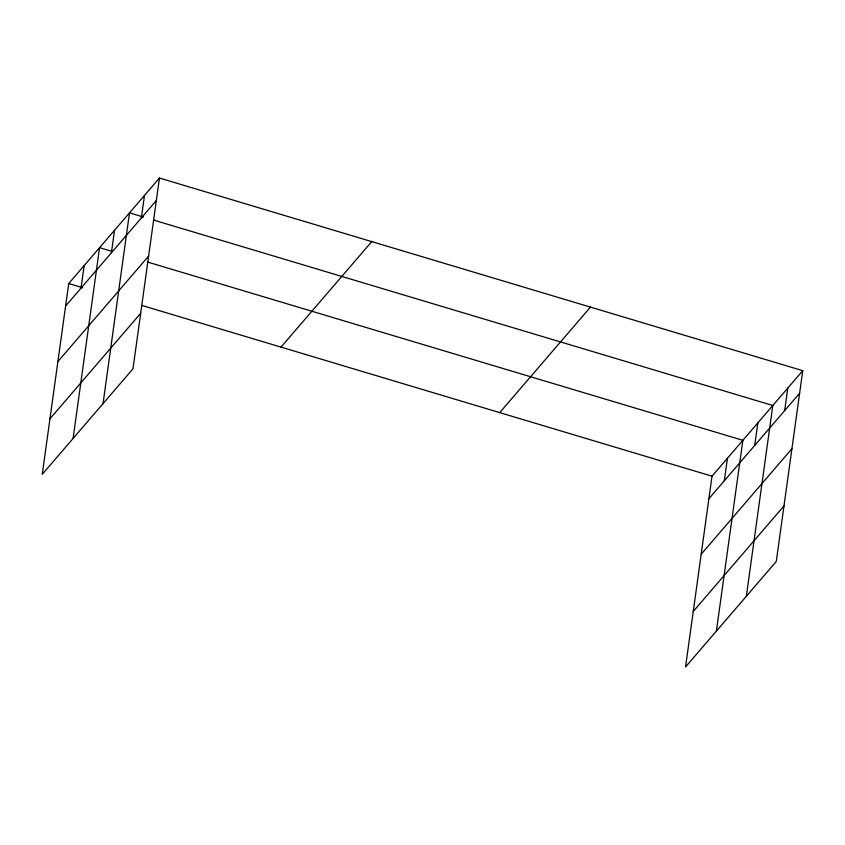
<?xml version="1.0" encoding="UTF-8"?>
<svg xmlns="http://www.w3.org/2000/svg" width="845" height="845" viewBox="0 0 845 845"><rect width="100%" height="100%" fill="white"/><g stroke="black" fill="none" stroke-linecap="round" stroke-linejoin="round"><path stroke-width="1.27" d="M159.451 178.031L68.72 283.54L42.25 474.32L132.982 368.811L159.451 178.031L802.75 370.68L776.28 561.46L685.548 666.969L712.018 476.189L802.75 370.68M81.025 288.124L84.151 265.605M73.103 438.439L99.573 247.669L112.205 251.451M111.413 252.782L114.54 230.262M103.037 403.625L129.507 212.845L143.407 217.017M141.358 217.968L144.484 195.438M724.323 480.784L727.439 458.254M716.391 631.099L742.871 440.319L147.59 262.045M754.712 445.431L757.838 422.912M746.336 596.274L772.805 405.505L153.515 220.038M784.656 410.617L787.783 388.087M65.593 306.059L156.325 200.55M57.893 361.586L148.625 256.077M49.95 418.793L140.682 313.284M281.015 347.115L371.737 241.607M499.733 412.613L590.465 307.105M708.892 498.719L799.623 393.21M701.192 554.236L791.923 448.727M693.249 611.442L783.98 505.933M68.72 283.54L82.62 287.701M142.013 305.489L712.018 476.189"/></g></svg>
